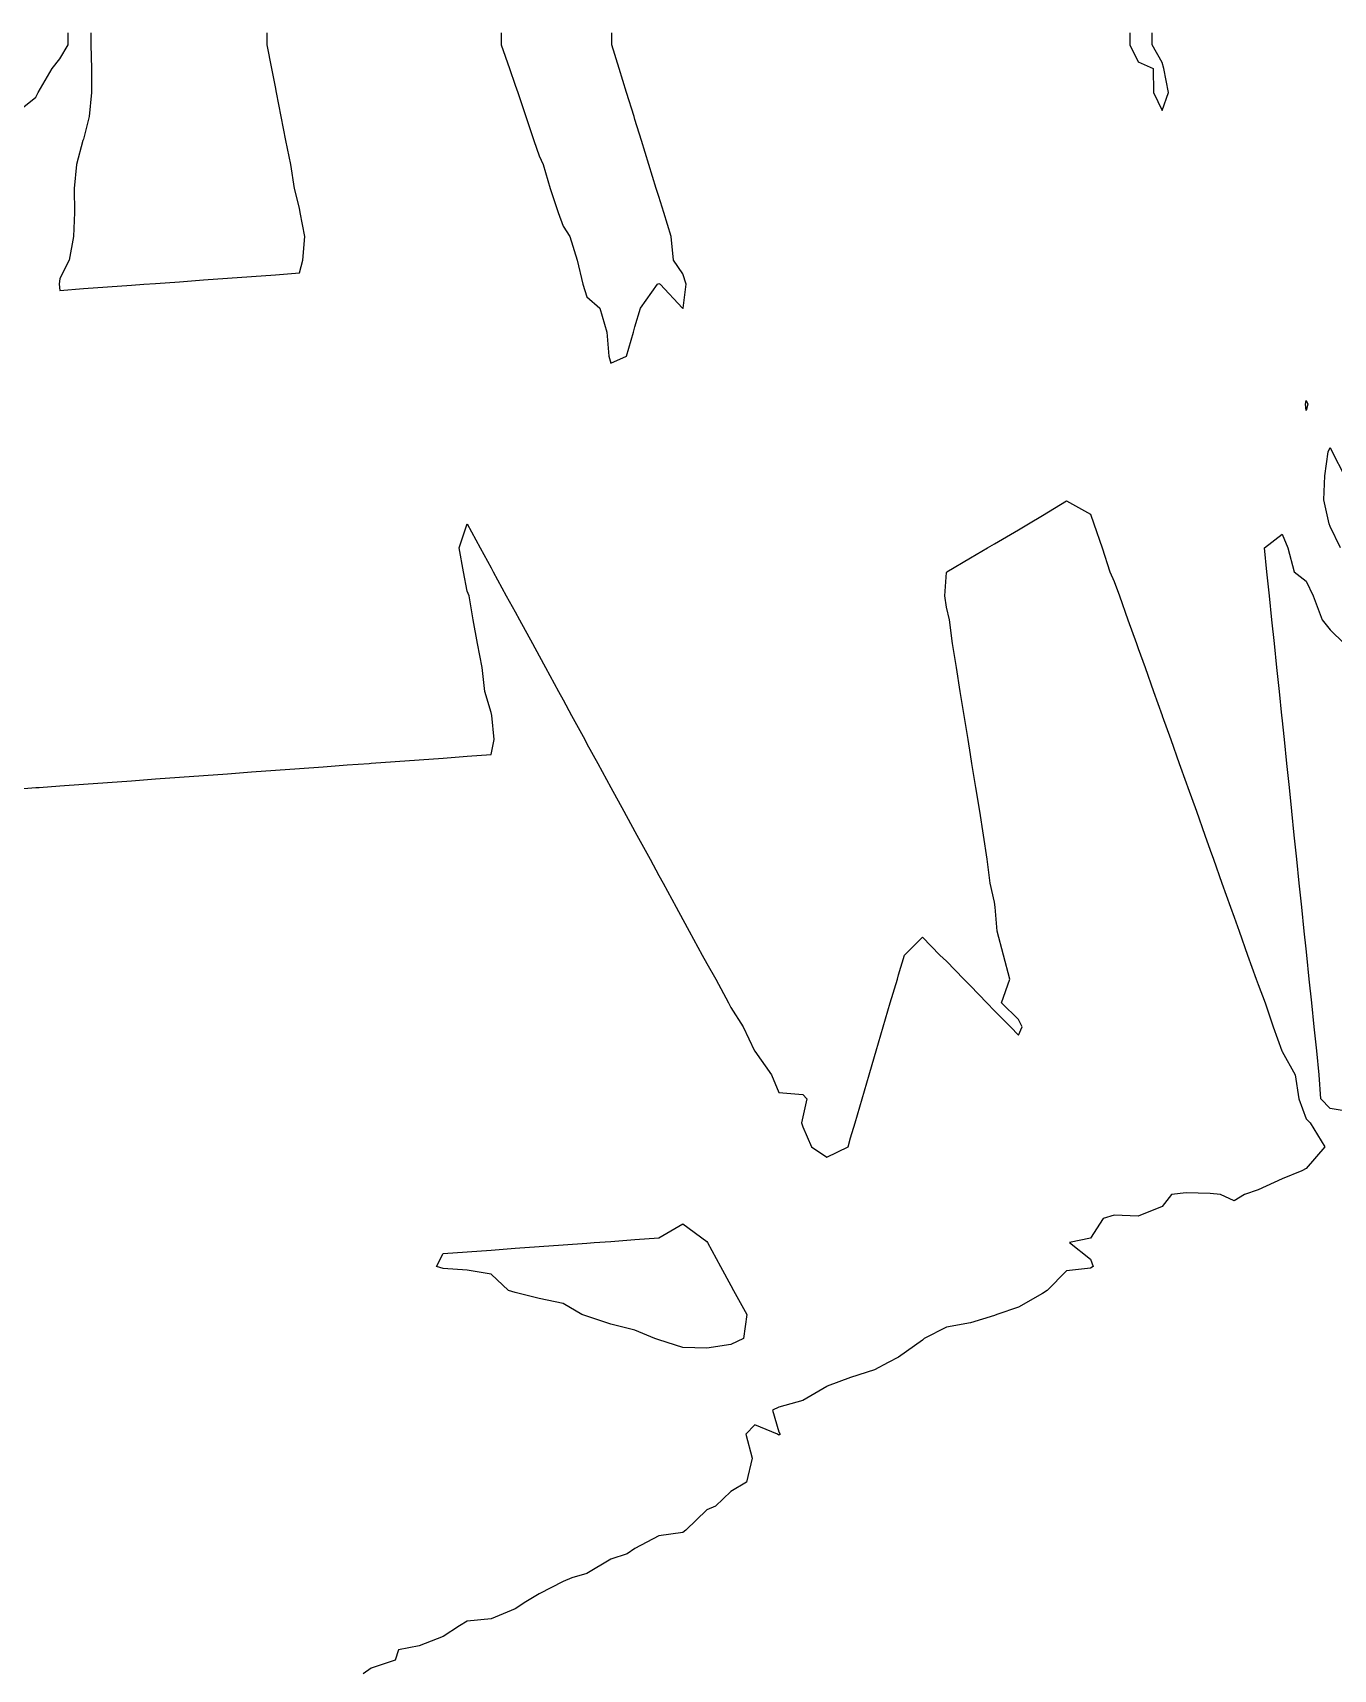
# Model space of a CAD drawing. Header units: metres. Extents: x 2681030 to 2681330, y 1246000 to 1246290.
# Drawn here: x 2681153.69 to 2681180.82, y 1246255.84 to 1246290 of the extents above; entities that cross this region are included whole.
import ezdxf

# ---------------------------------------------------------------- set-up
doc = ezdxf.new("R2010")
doc.units = ezdxf.units.M
doc.layers.add('BASIS_HOEHENLINIEN', color=8, linetype='Continuous')

msp = doc.modelspace()

# ---------------------------------------------------------------- linework, layer by layer
at = {"layer": 'BASIS_HOEHENLINIEN'}
for points in [[(2681153.253, 1246288.25, 0), (2681153.75, 1246288.655, 0), (2681153.804, 1246288.75, 0), (2681154.095, 1246289.25, 0), (2681154.25, 1246289.457, 0), (2681154.425, 1246289.75, 0), (2681154.425, 1246290, 0)], [(2681154.899, 1246290, 0), (2681154.899, 1246289.75, 0), (2681154.913, 1246289.25, 0), (2681154.912, 1246288.75, 0), (2681154.862, 1246288.25, 0), (2681154.75, 1246287.777, 0), (2681154.736, 1246287.75, 0), (2681154.603, 1246287.25, 0), (2681154.553, 1246286.75, 0), (2681154.559, 1246286.25, 0), (2681154.538, 1246285.75, 0), (2681154.451, 1246285.25, 0), (2681154.25, 1246284.872, 0), (2681154.237, 1246284.75, 0), (2681154.25, 1246284.622, 0), (2681154.75, 1246284.659, 0), (2681155.25, 1246284.695, 0), (2681155.75, 1246284.732, 0), (2681156.004, 1246284.75, 0), (2681156.25, 1246284.768, 0), (2681156.75, 1246284.804, 0), (2681157.25, 1246284.84, 0), (2681157.75, 1246284.877, 0), (2681158.25, 1246284.913, 0), (2681158.75, 1246284.949, 0), (2681159.25, 1246284.986, 0), (2681159.323, 1246285.25, 0), (2681159.366, 1246285.75, 0), (2681159.267, 1246286.25, 0), (2681159.25, 1246286.336, 0), (2681159.152, 1246286.75, 0), (2681159.07, 1246287.25, 0), (2681158.971, 1246287.75, 0), (2681158.873, 1246288.25, 0), (2681158.774, 1246288.75, 0), (2681158.75, 1246288.873, 0), (2681158.676, 1246289.25, 0), (2681158.577, 1246289.75, 0), (2681158.577, 1246290, 0)], [(2681163.462, 1246290, 0), (2681163.462, 1246289.75, 0), (2681163.632, 1246289.25, 0), (2681163.75, 1246288.903, 0), (2681163.808, 1246288.75, 0), (2681163.972, 1246288.25, 0), (2681164.142, 1246287.75, 0), (2681164.25, 1246287.431, 0), (2681164.338, 1246287.25, 0), (2681164.482, 1246286.75, 0), (2681164.651, 1246286.25, 0), (2681164.75, 1246285.96, 0), (2681164.891, 1246285.75, 0), (2681165.048, 1246285.25, 0), (2681165.161, 1246284.75, 0), (2681165.25, 1246284.488, 0), (2681165.516, 1246284.25, 0), (2681165.661, 1246283.75, 0), (2681165.709, 1246283.25, 0), (2681165.75, 1246283.104, 0), (2681166.071, 1246283.25, 0), (2681166.218, 1246283.75, 0), (2681166.25, 1246283.86, 0), (2681166.364, 1246284.25, 0), (2681166.722, 1246284.75, 0), (2681166.75, 1246284.763, 0), (2681166.775, 1246284.75, 0), (2681167.242, 1246284.25, 0), (2681167.25, 1246284.245, 0), (2681167.253, 1246284.25, 0), (2681167.318, 1246284.75, 0), (2681167.25, 1246284.968, 0), (2681167.052, 1246285.25, 0), (2681167.007, 1246285.75, 0), (2681166.852, 1246286.25, 0), (2681166.75, 1246286.579, 0), (2681166.692, 1246286.75, 0), (2681166.542, 1246287.25, 0), (2681166.387, 1246287.75, 0), (2681166.25, 1246288.19, 0), (2681166.231, 1246288.25, 0), (2681166.076, 1246288.75, 0), (2681165.921, 1246289.25, 0), (2681165.767, 1246289.75, 0), (2681165.767, 1246290, 0)], [(2681176.577, 1246290, 0), (2681176.577, 1246289.75, 0), (2681176.75, 1246289.396, 0), (2681177.06, 1246289.25, 0), (2681177.066, 1246288.75, 0), (2681177.25, 1246288.374, 0), (2681177.383, 1246288.75, 0), (2681177.28, 1246289.25, 0), (2681177.25, 1246289.381, 0), (2681177.042, 1246289.75, 0), (2681177.042, 1246290, 0)], [(2681180.288, 1246282.25, 0), (2681180.25, 1246282.113, 0), (2681180.239, 1246282.25, 0), (2681180.25, 1246282.325, 0), (2681180.288, 1246282.25, 0)], [(2681180.97, 1246279.25, 0), (2681180.75, 1246279.695, 0), (2681180.735, 1246279.75, 0), (2681180.621, 1246280.25, 0), (2681180.643, 1246280.75, 0), (2681180.714, 1246281.25, 0), (2681180.75, 1246281.342, 0), (2681180.797, 1246281.25, 0), (2681181.051, 1246280.75, 0)], [(2681153.25, 1246274.208, 0), (2681153.75, 1246274.245, 0), (2681153.82, 1246274.25, 0), (2681154.25, 1246274.281, 0), (2681154.75, 1246274.318, 0), (2681155.25, 1246274.354, 0), (2681155.75, 1246274.39, 0), (2681156.25, 1246274.426, 0), (2681156.75, 1246274.463, 0), (2681157.25, 1246274.499, 0), (2681157.75, 1246274.535, 0), (2681158.25, 1246274.572, 0), (2681158.75, 1246274.608, 0), (2681159.25, 1246274.645, 0), (2681159.75, 1246274.681, 0), (2681160.25, 1246274.717, 0), (2681160.706, 1246274.75, 0), (2681160.75, 1246274.753, 0), (2681161.25, 1246274.79, 0), (2681161.75, 1246274.826, 0), (2681162.25, 1246274.862, 0), (2681162.75, 1246274.899, 0), (2681163.25, 1246274.935, 0), (2681163.315, 1246275.25, 0), (2681163.262, 1246275.75, 0), (2681163.25, 1246275.811, 0), (2681163.122, 1246276.25, 0), (2681163.065, 1246276.75, 0), (2681162.966, 1246277.25, 0), (2681162.874, 1246277.75, 0), (2681162.795, 1246278.25, 0), (2681162.75, 1246278.347, 0), (2681162.671, 1246278.75, 0), (2681162.581, 1246279.25, 0), (2681162.75, 1246279.747, 0), (2681163.021, 1246279.25, 0), (2681163.25, 1246278.83, 0), (2681163.293, 1246278.75, 0), (2681163.566, 1246278.25, 0), (2681163.75, 1246277.913, 0), (2681163.839, 1246277.75, 0), (2681164.111, 1246277.25, 0), (2681164.25, 1246276.996, 0), (2681164.384, 1246276.75, 0), (2681164.657, 1246276.25, 0), (2681164.75, 1246276.079, 0), (2681164.929, 1246275.75, 0), (2681165.202, 1246275.25, 0), (2681165.25, 1246275.161, 0), (2681165.474, 1246274.75, 0), (2681165.747, 1246274.25, 0), (2681165.75, 1246274.245, 0), (2681166.02, 1246273.75, 0), (2681166.25, 1246273.328, 0), (2681166.292, 1246273.25, 0), (2681166.565, 1246272.75, 0), (2681166.75, 1246272.41, 0), (2681166.837, 1246272.25, 0), (2681167.11, 1246271.75, 0), (2681167.25, 1246271.493, 0), (2681167.383, 1246271.25, 0), (2681167.655, 1246270.75, 0), (2681167.75, 1246270.576, 0), (2681167.935, 1246270.25, 0), (2681168.201, 1246269.75, 0), (2681168.25, 1246269.659, 0), (2681168.509, 1246269.25, 0), (2681168.746, 1246268.75, 0), (2681168.75, 1246268.742, 0), (2681169.102, 1246268.25, 0), (2681169.25, 1246267.883, 0), (2681169.75, 1246267.842, 0), (2681169.839, 1246267.75, 0), (2681169.75, 1246267.375, 0), (2681169.723, 1246267.25, 0), (2681169.75, 1246267.164, 0), (2681169.933, 1246266.75, 0), (2681170.25, 1246266.532, 0), (2681170.696, 1246266.75, 0), (2681170.75, 1246266.935, 0), (2681170.842, 1246267.25, 0), (2681170.989, 1246267.75, 0), (2681171.137, 1246268.25, 0), (2681171.25, 1246268.636, 0), (2681171.284, 1246268.75, 0), (2681171.43, 1246269.25, 0), (2681171.577, 1246269.75, 0), (2681171.724, 1246270.25, 0), (2681171.75, 1246270.339, 0), (2681171.871, 1246270.75, 0), (2681172.25, 1246271.125, 0), (2681172.609, 1246270.75, 0), (2681172.75, 1246270.626, 0), (2681173.112, 1246270.25, 0), (2681173.25, 1246270.107, 0), (2681173.594, 1246269.75, 0), (2681173.75, 1246269.589, 0), (2681174.084, 1246269.25, 0), (2681174.25, 1246269.078, 0), (2681174.33, 1246269.25, 0), (2681174.25, 1246269.403, 0), (2681173.899, 1246269.75, 0), (2681174.071, 1246270.25, 0), (2681173.937, 1246270.75, 0), (2681173.803, 1246271.25, 0), (2681173.767, 1246271.75, 0), (2681173.75, 1246271.857, 0), (2681173.661, 1246272.25, 0), (2681173.601, 1246272.75, 0), (2681173.524, 1246273.25, 0), (2681173.443, 1246273.75, 0), (2681173.361, 1246274.25, 0), (2681173.28, 1246274.75, 0), (2681173.25, 1246274.935, 0), (2681173.199, 1246275.25, 0), (2681173.118, 1246275.75, 0), (2681173.036, 1246276.25, 0), (2681172.955, 1246276.75, 0), (2681172.874, 1246277.25, 0), (2681172.812, 1246277.75, 0), (2681172.75, 1246278.014, 0), (2681172.712, 1246278.25, 0), (2681172.75, 1246278.738, 0), (2681172.757, 1246278.75, 0), (2681173.25, 1246279.04, 0), (2681173.606, 1246279.25, 0), (2681173.75, 1246279.334, 0), (2681174.25, 1246279.628, 0), (2681174.457, 1246279.75, 0), (2681174.75, 1246279.923, 0), (2681175.25, 1246280.227, 0), (2681175.75, 1246279.951, 0), (2681175.822, 1246279.75, 0), (2681175.997, 1246279.25, 0), (2681176.153, 1246278.75, 0), (2681176.25, 1246278.549, 0), (2681176.357, 1246278.25, 0), (2681176.535, 1246277.75, 0), (2681176.713, 1246277.25, 0), (2681176.75, 1246277.147, 0), (2681176.892, 1246276.75, 0), (2681177.07, 1246276.25, 0), (2681177.248, 1246275.75, 0), (2681177.25, 1246275.745, 0), (2681177.427, 1246275.25, 0), (2681177.605, 1246274.75, 0), (2681177.75, 1246274.343, 0), (2681177.783, 1246274.25, 0), (2681177.962, 1246273.75, 0), (2681178.14, 1246273.25, 0), (2681178.25, 1246272.941, 0), (2681178.318, 1246272.75, 0), (2681178.496, 1246272.25, 0), (2681178.675, 1246271.75, 0), (2681178.75, 1246271.539, 0), (2681178.853, 1246271.25, 0), (2681179.031, 1246270.75, 0), (2681179.21, 1246270.25, 0), (2681179.25, 1246270.137, 0), (2681179.397, 1246269.75, 0), (2681179.566, 1246269.25, 0), (2681179.745, 1246268.75, 0), (2681179.75, 1246268.735, 0), (2681180.021, 1246268.25, 0), (2681180.101, 1246267.75, 0), (2681180.25, 1246267.333, 0), (2681180.337, 1246267.25, 0), (2681180.642, 1246266.75, 0), (2681180.25, 1246266.297, 0), (2681180.16, 1246266.25, 0), (2681179.75, 1246266.078, 0), (2681179.25, 1246265.851, 0), (2681178.966, 1246265.75, 0), (2681178.75, 1246265.619, 0), (2681178.467, 1246265.75, 0), (2681178.25, 1246265.776, 0), (2681177.75, 1246265.791, 0), (2681177.442, 1246265.75, 0), (2681177.25, 1246265.504, 0), (2681176.75, 1246265.303, 0), (2681176.25, 1246265.323, 0), (2681176.016, 1246265.25, 0), (2681175.75, 1246264.845, 0), (2681175.312, 1246264.75, 0), (2681175.75, 1246264.406, 0), (2681175.812, 1246264.25, 0), (2681175.75, 1246264.216, 0), (2681175.25, 1246264.158, 0), (2681174.846, 1246263.75, 0), (2681174.75, 1246263.684, 0), (2681174.25, 1246263.401, 0), (2681173.798, 1246263.25, 0), (2681173.75, 1246263.23, 0), (2681173.25, 1246263.072, 0), (2681172.75, 1246262.984, 0), (2681172.28, 1246262.75, 0), (2681172.25, 1246262.715, 0), (2681171.75, 1246262.358, 0), (2681171.529, 1246262.25, 0), (2681171.25, 1246262.096, 0), (2681170.75, 1246261.936, 0), (2681170.259, 1246261.75, 0), (2681170.25, 1246261.743, 0), (2681169.75, 1246261.452, 0), (2681169.25, 1246261.316, 0), (2681169.12, 1246261.25, 0), (2681169.25, 1246260.8, 0), (2681169.281, 1246260.75, 0), (2681169.25, 1246260.728, 0), (2681169.221, 1246260.75, 0), (2681168.75, 1246260.945, 0), (2681168.566, 1246260.75, 0), (2681168.696, 1246260.25, 0), (2681168.579, 1246259.75, 0), (2681168.25, 1246259.554, 0), (2681167.933, 1246259.25, 0), (2681167.75, 1246259.173, 0), (2681167.31, 1246258.75, 0), (2681167.25, 1246258.698, 0), (2681166.75, 1246258.631, 0), (2681166.25, 1246258.368, 0), (2681166.087, 1246258.25, 0), (2681165.75, 1246258.144, 0), (2681165.25, 1246257.842, 0), (2681164.932, 1246257.75, 0), (2681164.75, 1246257.675, 0), (2681164.25, 1246257.419, 0), (2681163.976, 1246257.25, 0), (2681163.75, 1246257.104, 0), (2681163.25, 1246256.897, 0), (2681162.75, 1246256.849, 0), (2681162.589, 1246256.75, 0), (2681162.25, 1246256.526, 0), (2681161.75, 1246256.33, 0), (2681161.315, 1246256.25, 0), (2681161.25, 1246256.035, 0), (2681160.75, 1246255.869, 0), (2681160.581, 1246255.75, 0)], [(2681181.25, 1246267.465, 0), (2681180.75, 1246267.548, 0), (2681180.557, 1246267.75, 0), (2681180.523, 1246268.25, 0), (2681180.471, 1246268.75, 0), (2681180.419, 1246269.25, 0), (2681180.367, 1246269.75, 0), (2681180.315, 1246270.25, 0), (2681180.263, 1246270.75, 0), (2681180.25, 1246270.879, 0), (2681180.212, 1246271.25, 0), (2681180.16, 1246271.75, 0), (2681180.108, 1246272.25, 0), (2681180.056, 1246272.75, 0), (2681180.004, 1246273.25, 0), (2681179.952, 1246273.75, 0), (2681179.901, 1246274.25, 0), (2681179.849, 1246274.75, 0), (2681179.797, 1246275.25, 0), (2681179.75, 1246275.703, 0), (2681179.745, 1246275.75, 0), (2681179.693, 1246276.25, 0), (2681179.641, 1246276.75, 0), (2681179.59, 1246277.25, 0), (2681179.538, 1246277.75, 0), (2681179.486, 1246278.25, 0), (2681179.434, 1246278.75, 0), (2681179.382, 1246279.25, 0), (2681179.75, 1246279.533, 0), (2681179.872, 1246279.25, 0), (2681179.999, 1246278.75, 0), (2681180.25, 1246278.557, 0), (2681180.4, 1246278.25, 0), (2681180.583, 1246277.75, 0), (2681180.75, 1246277.535, 0), (2681181.046, 1246277.25, 0)], [(2681168.515, 1246262.75, 0), (2681168.25, 1246262.622, 0), (2681167.75, 1246262.546, 0), (2681167.25, 1246262.558, 0), (2681166.75, 1246262.722, 0), (2681166.664, 1246262.75, 0), (2681166.25, 1246262.925, 0), (2681165.75, 1246263.05, 0), (2681165.25, 1246263.214, 0), (2681165.14, 1246263.25, 0), (2681164.75, 1246263.477, 0), (2681164.25, 1246263.582, 0), (2681163.75, 1246263.706, 0), (2681163.616, 1246263.75, 0), (2681163.25, 1246264.092, 0), (2681162.75, 1246264.176, 0), (2681162.25, 1246264.206, 0), (2681162.11, 1246264.25, 0), (2681162.25, 1246264.521, 0), (2681162.75, 1246264.557, 0), (2681163.25, 1246264.593, 0), (2681163.75, 1246264.63, 0), (2681164.25, 1246264.666, 0), (2681164.75, 1246264.703, 0), (2681165.25, 1246264.739, 0), (2681165.399, 1246264.75, 0), (2681165.75, 1246264.775, 0), (2681166.25, 1246264.812, 0), (2681166.75, 1246264.848, 0), (2681167.25, 1246265.14, 0), (2681167.75, 1246264.773, 0), (2681167.763, 1246264.75, 0), (2681168.035, 1246264.25, 0), (2681168.25, 1246263.856, 0), (2681168.308, 1246263.75, 0), (2681168.581, 1246263.25, 0), (2681168.515, 1246262.75, 0)]]:
    msp.add_polyline3d(points, dxfattribs=at)

doc.saveas('drawing.dxf')
